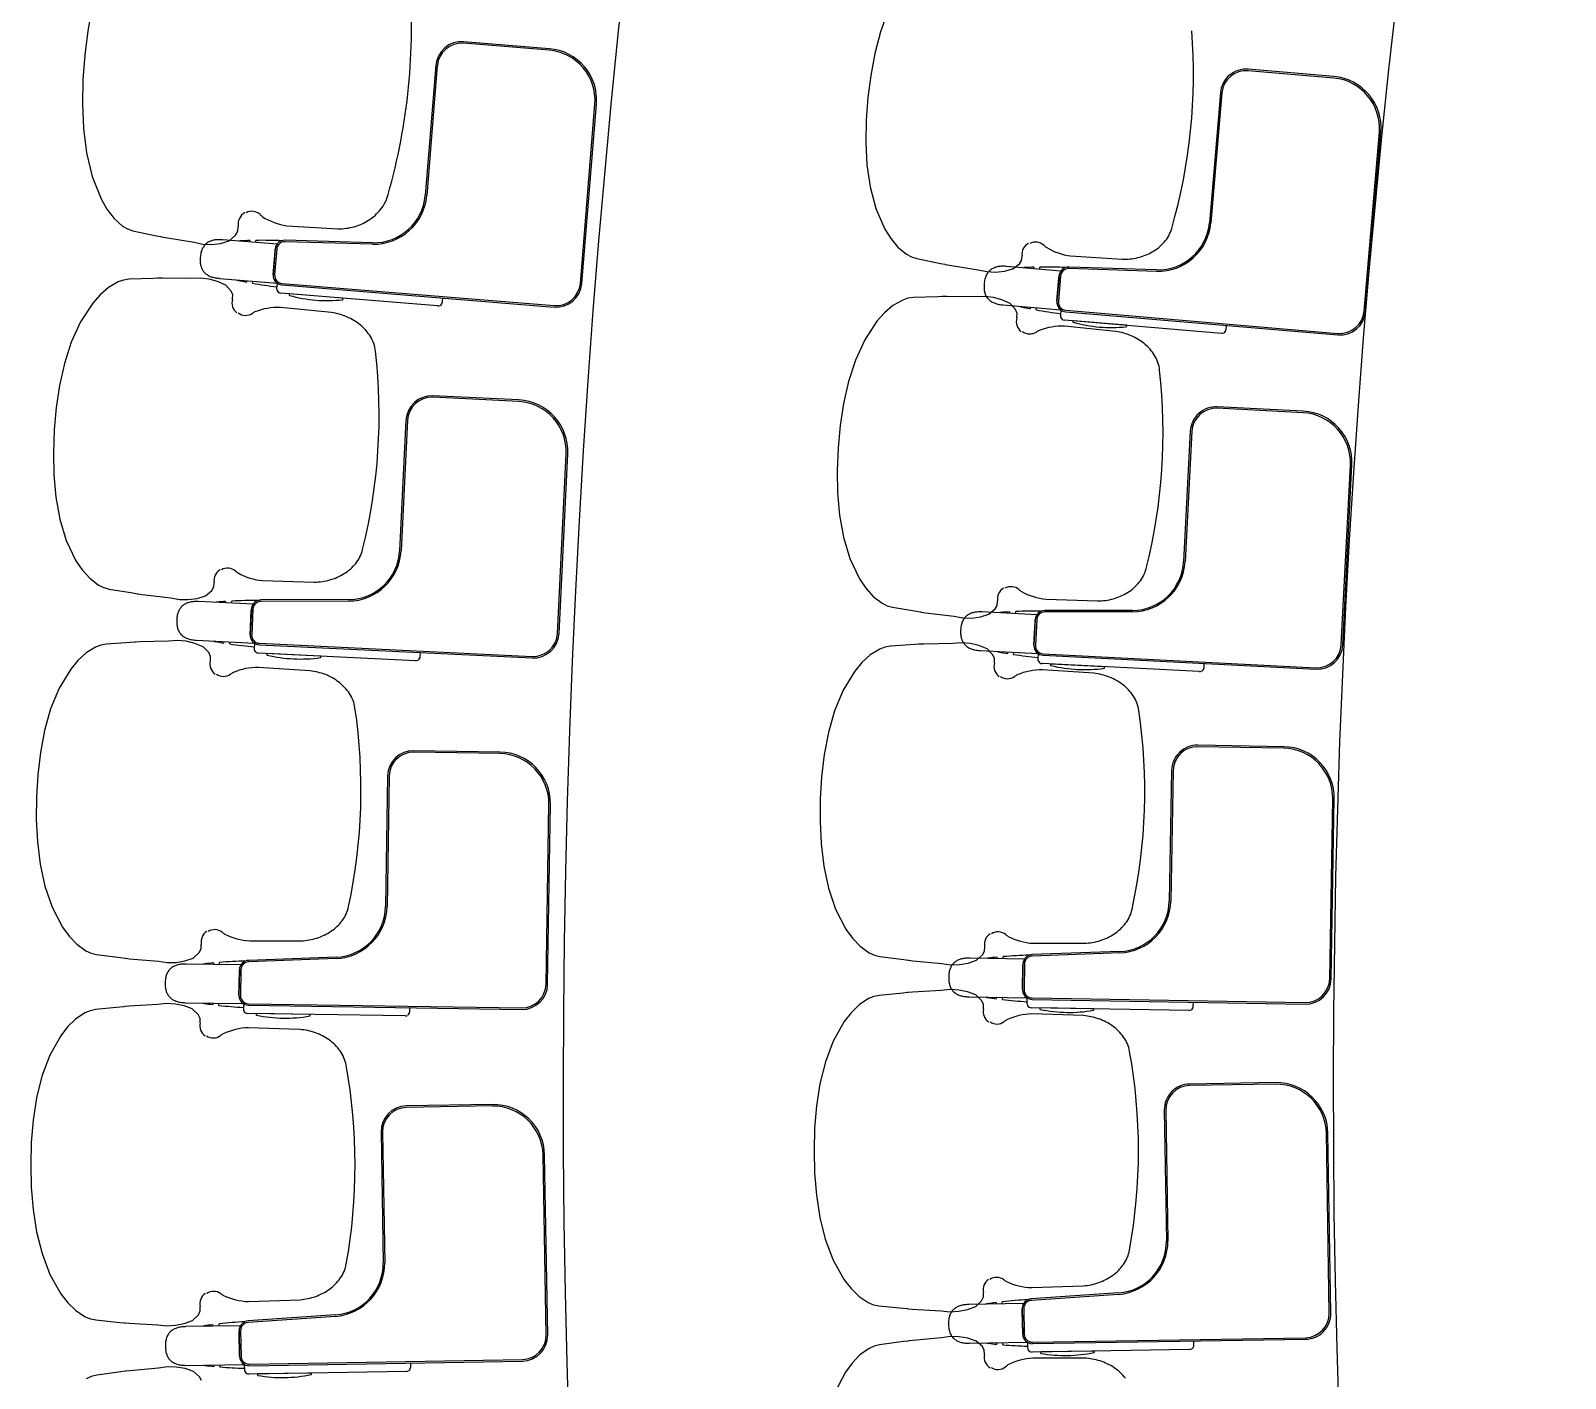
# Model space of a CAD drawing. Extents: x 324 to 2190, y 315 to 1855.
# Drawn here: x 508.6 to 604.3, y 1322.1 to 1406.1 of the extents above; entities that cross this region are included whole.
import ezdxf

# ---------------------------------------------------------------- set-up
doc = ezdxf.new("R2010")
doc.units = 0
doc.header["$LTSCALE"] = 48
doc.header["$MEASUREMENT"] = 0
doc.layers.add('first flr', color=8, linetype='CONTINUOUS')

msp = doc.modelspace()

# ---------------------------------------------------------------- linework, layer by layer
at = {"layer": 'first flr'}
for p, q in [((540.94, 1404.845), (535.591, 1405.28)), ((540.948, 1404.938), (535.599, 1405.373)), ((533.873, 1403.906), (533.214, 1395.793)), ((533.965, 1403.898), (533.306, 1395.786)), ((589.844, 1403.114), (584.497, 1403.568)), ((589.853, 1403.206), (584.505, 1403.66)), ((542.881, 1390.316), (543.789, 1401.493)), ((542.974, 1390.308), (543.882, 1401.485)), ((582.774, 1402.2), (582.085, 1394.089)), ((582.866, 1402.192), (582.177, 1394.082)), ((591.732, 1388.578), (592.681, 1399.751)), ((591.826, 1388.57), (592.774, 1399.743)), ((524.584, 1393.91), (527.791, 1393.717)), ((523.972, 1392.757), (520.575, 1393.033)), ((522.273, 1392.987), (522.266, 1392.895)), ((522.651, 1392.864), (522.662, 1392.996)), ((529.925, 1392.757), (524.474, 1392.914)), ((529.928, 1392.85), (524.478, 1393.007)), ((523.862, 1392.455), (523.733, 1390.868)), ((523.954, 1392.448), (523.825, 1390.86)), ((573.438, 1392.031), (576.642, 1391.817)), ((572.833, 1391.086), (569.437, 1391.374)), ((571.135, 1391.322), (571.127, 1391.231)), ((571.512, 1391.198), (571.523, 1391.33)), ((572.721, 1390.785), (572.587, 1389.198)), ((578.786, 1391.065), (573.336, 1391.242)), ((578.789, 1391.158), (573.339, 1391.334)), ((520.38, 1390.63), (523.972, 1390.338)), ((522.07, 1390.492), (522.063, 1390.401)), ((522.445, 1390.329), (522.456, 1390.461)), ((523.975, 1390.335), (523.949, 1390.007)), ((524.283, 1390.22), (541.247, 1388.842)), ((524.29, 1390.313), (541.254, 1388.934)), ((572.813, 1390.777), (572.679, 1389.19)), ((533.985, 1388.91), (524.205, 1389.705)), ((524.73, 1389.633), (524.728, 1389.595)), ((528.06, 1389.391), (524.76, 1389.66)), ((528.082, 1389.322), (528.086, 1389.361)), ((534.287, 1389.167), (534.306, 1389.406)), ((569.233, 1388.972), (572.824, 1388.667)), ((527.378, 1388.497), (524.182, 1388.816)), ((570.923, 1388.828), (570.915, 1388.737)), ((571.297, 1388.664), (571.308, 1388.796)), ((572.827, 1388.665), (572.8, 1388.336)), ((582.832, 1387.203), (573.055, 1388.033)), ((573.134, 1388.549), (590.094, 1387.109)), ((573.142, 1388.641), (590.101, 1387.202)), ((573.58, 1387.96), (573.577, 1387.921)), ((576.909, 1387.706), (573.61, 1387.986)), ((576.261, 1387.321), (573.066, 1387.65)), ((576.931, 1387.637), (576.935, 1387.675)), ((583.135, 1387.459), (583.155, 1387.698)), ((539.042, 1382.957), (533.681, 1383.216)), ((539.047, 1383.049), (533.686, 1383.309)), ((587.934, 1382.258), (582.574, 1382.532)), ((587.939, 1382.351), (582.579, 1382.625)), ((532.009, 1381.786), (531.615, 1373.656)), ((532.101, 1381.782), (531.708, 1373.652)), ((580.898, 1381.107), (580.482, 1372.978)), ((580.99, 1381.102), (580.575, 1372.973)), ((541.456, 1368.498), (541.999, 1379.699)), ((541.55, 1368.494), (542.092, 1379.694)), ((590.309, 1367.794), (590.882, 1378.993)), ((590.403, 1367.789), (590.975, 1378.988)), ((523.078, 1371.792), (526.289, 1371.696)), ((522.478, 1370.319), (519.074, 1370.484)), ((520.772, 1370.494), (520.768, 1370.402)), ((521.154, 1370.383), (521.16, 1370.515)), ((522.377, 1370.014), (522.3, 1368.424)), ((522.47, 1370.01), (522.393, 1368.419)), ((528.428, 1370.608), (522.975, 1370.586)), ((528.428, 1370.515), (522.975, 1370.493)), ((571.336, 1369.665), (567.933, 1369.839)), ((569.631, 1369.845), (569.626, 1369.753)), ((570.012, 1369.733), (570.019, 1369.865)), ((577.287, 1369.938), (571.834, 1369.931)), ((577.286, 1369.845), (571.834, 1369.838)), ((571.909, 1370.63), (575.119, 1370.524)), ((571.235, 1369.361), (571.153, 1367.77)), ((571.327, 1369.356), (571.246, 1367.765)), ((518.958, 1368.076), (522.557, 1367.902)), ((520.651, 1367.994), (520.647, 1367.902)), ((521.031, 1367.843), (521.037, 1367.975)), ((522.56, 1367.899), (522.544, 1367.57)), ((522.875, 1367.887), (539.876, 1367.064)), ((532.611, 1366.802), (522.811, 1367.277)), ((522.871, 1367.794), (539.872, 1366.971)), ((523.338, 1367.223), (523.336, 1367.184)), ((526.674, 1367.09), (523.367, 1367.25)), ((526.698, 1367.021), (526.701, 1367.06)), ((532.905, 1367.069), (532.916, 1367.308)), ((567.81, 1367.431), (571.409, 1367.248)), ((569.503, 1367.345), (569.499, 1367.253)), ((569.882, 1367.193), (569.889, 1367.325)), ((571.412, 1367.245), (571.395, 1366.916)), ((571.723, 1367.14), (588.721, 1366.271)), ((571.727, 1367.232), (588.725, 1366.364)), ((526.021, 1366.173), (522.817, 1366.387)), ((581.46, 1366.121), (571.661, 1366.622)), ((574.889, 1366.018), (571.685, 1366.24)), ((572.187, 1366.566), (572.186, 1366.527)), ((575.524, 1366.424), (572.217, 1366.593)), ((575.548, 1366.356), (575.55, 1366.395)), ((581.754, 1366.387), (581.767, 1366.626)), ((537.862, 1361.11), (532.496, 1361.194)), ((586.725, 1361.35), (581.359, 1361.444)), ((586.727, 1361.443), (581.362, 1361.537)), ((537.86, 1361.017), (532.494, 1361.101)), ((530.869, 1359.618), (530.742, 1351.479)), ((530.962, 1359.616), (530.834, 1351.478)), ((579.732, 1359.963), (579.59, 1351.825)), ((579.824, 1359.961), (579.682, 1351.823)), ((540.746, 1346.646), (540.922, 1357.858)), ((540.84, 1346.644), (541.015, 1357.857)), ((589.586, 1346.974), (589.781, 1358.186)), ((589.679, 1346.972), (589.875, 1358.184)), ((522.27, 1349.336), (525.482, 1349.345)), ((571.1, 1349.19), (574.312, 1349.192)), ((521.719, 1347.845), (518.311, 1347.898)), ((520.008, 1347.964), (520.007, 1347.872)), ((520.393, 1347.866), (520.395, 1347.998)), ((527.656, 1348.328), (522.207, 1348.128)), ((527.659, 1348.235), (522.209, 1348.035)), ((570.56, 1348.207), (567.153, 1348.266)), ((568.85, 1348.328), (568.849, 1348.236)), ((569.235, 1348.23), (569.237, 1348.362)), ((570.469, 1347.899), (570.441, 1346.306)), ((570.562, 1347.897), (570.534, 1346.305)), ((576.499, 1348.679), (571.049, 1348.488)), ((576.501, 1348.586), (571.052, 1348.396)), ((521.628, 1347.537), (521.603, 1345.945)), ((521.72, 1347.535), (521.695, 1345.943)), ((567.111, 1345.855), (570.714, 1345.793)), ((568.806, 1345.826), (568.805, 1345.734)), ((518.273, 1345.488), (521.876, 1345.431)), ((519.969, 1345.461), (519.967, 1345.369)), ((520.353, 1345.323), (520.355, 1345.455)), ((521.88, 1345.429), (521.875, 1345.1)), ((522.194, 1345.334), (539.213, 1345.068)), ((522.195, 1345.427), (539.214, 1345.161)), ((532.246, 1344.937), (532.25, 1345.177)), ((569.191, 1345.687), (569.193, 1345.819)), ((570.718, 1345.79), (570.712, 1345.461)), ((580.798, 1345.005), (570.987, 1345.176)), ((571.032, 1345.695), (588.05, 1345.398)), ((571.033, 1345.788), (588.051, 1345.491)), ((571.515, 1345.138), (571.515, 1345.099)), ((574.854, 1345.108), (571.544, 1345.166)), ((574.881, 1345.04), (574.882, 1345.079)), ((581.083, 1345.28), (581.087, 1345.52)), ((531.961, 1344.661), (522.151, 1344.815)), ((525.395, 1343.817), (522.185, 1343.926)), ((522.679, 1344.778), (522.679, 1344.739)), ((526.018, 1344.754), (522.707, 1344.806)), ((526.044, 1344.686), (526.046, 1344.725)), ((574.234, 1344.681), (571.024, 1344.794)), ((586.219, 1340.507), (580.853, 1340.42)), ((586.22, 1340.414), (580.854, 1340.327)), ((537.395, 1339.144), (532.03, 1339.053)), ((537.397, 1339.051), (532.031, 1338.96)), ((579.278, 1338.792), (579.409, 1330.654)), ((579.37, 1338.793), (579.502, 1330.655)), ((530.455, 1337.424), (530.594, 1329.285)), ((530.548, 1337.425), (530.686, 1329.287)), ((589.563, 1326.141), (589.381, 1337.353)), ((589.656, 1326.143), (589.474, 1337.355)), ((540.751, 1324.782), (540.56, 1335.994)), ((540.844, 1324.783), (540.653, 1335.995)), ((571.013, 1327.735), (574.223, 1327.844)), ((522.197, 1326.867), (525.407, 1326.981)), ((570.507, 1326.734), (567.099, 1326.679)), ((568.793, 1326.798), (568.795, 1326.706)), ((569.181, 1326.712), (569.179, 1326.845)), ((576.425, 1327.405), (570.985, 1327.032)), ((576.431, 1327.313), (570.991, 1326.939)), ((527.613, 1326.035), (522.173, 1325.657)), ((527.619, 1325.942), (522.179, 1325.564)), ((570.426, 1326.423), (570.451, 1324.831)), ((570.518, 1326.424), (570.544, 1324.832)), ((521.695, 1325.358), (518.287, 1325.3)), ((519.981, 1325.421), (519.983, 1325.329)), ((520.369, 1325.335), (520.367, 1325.468)), ((521.614, 1325.047), (521.641, 1323.455)), ((521.706, 1325.049), (521.734, 1323.456)), ((567.138, 1324.268), (570.741, 1324.326)), ((568.834, 1324.295), (568.835, 1324.204)), ((569.222, 1324.17), (569.22, 1324.302)), ((570.745, 1324.324), (570.75, 1323.995)), ((580.846, 1323.878), (571.035, 1323.719)), ((571.06, 1324.333), (588.078, 1324.608)), ((571.062, 1324.24), (588.08, 1324.515)), ((581.121, 1324.163), (581.117, 1324.402)), ((518.328, 1322.889), (521.931, 1322.951)), ((520.024, 1322.918), (520.025, 1322.826)), ((520.412, 1322.793), (520.41, 1322.925)), ((521.935, 1322.949), (521.94, 1322.619)), ((522.25, 1322.957), (539.268, 1323.247)), ((522.252, 1322.864), (539.27, 1323.154)), ((532.311, 1322.796), (532.307, 1323.036)), ((574.296, 1323.333), (571.084, 1323.339)), ((571.564, 1323.699), (571.565, 1323.66)), ((574.902, 1323.782), (571.592, 1323.728)), ((574.931, 1323.715), (574.931, 1323.754)), ((532.036, 1322.511), (522.225, 1322.344)), ((522.755, 1322.324), (522.756, 1322.285)), ((526.093, 1322.41), (522.782, 1322.353)), ((526.121, 1322.342), (526.121, 1322.381))]:
    msp.add_line(p, q, dxfattribs=at)
at = {"layer": 'first flr', "linetype": 'Continuous'}
for points in [[(512.445, 1407.561), (512.18, 1406.055), (511.994, 1404.537), (511.88, 1403.012), (511.846, 1401.483), (511.91, 1399.958), (512.1, 1398.448), (512.45, 1396.977), (513.002, 1395.585), (513.37, 1394.943), (513.814, 1394.362), (514.349, 1393.883), (514.657, 1393.707), (514.989, 1393.597), (516.468, 1393.287), (516.729, 1393.232), (516.757, 1393.227), (516.782, 1393.222), (517.028, 1393.17), (518.808, 1392.884), (519.348, 1392.767), (519.899, 1392.743), (520.449, 1392.811), (520.984, 1392.972), (521.39, 1393.323), (521.527, 1393.564), (521.557, 1393.841), (521.554, 1393.868)], [(562.059, 1407.315), (561.586, 1406.001), (561.235, 1404.65), (560.978, 1403.277), (560.8, 1401.892), (560.695, 1400.499), (560.67, 1399.103), (560.742, 1397.708), (560.94, 1396.326), (561.298, 1394.977), (561.856, 1393.699), (562.228, 1393.107), (562.674, 1392.571), (563.212, 1392.127), (563.52, 1391.963), (563.852, 1391.858), (565.332, 1391.558), (565.593, 1391.504), (565.621, 1391.499), (565.646, 1391.494), (565.893, 1391.444), (567.672, 1391.161), (568.212, 1391.048), (568.763, 1391.02), (569.312, 1391.076), (569.846, 1391.216), (570.25, 1391.532), (570.385, 1391.751), (570.413, 1392.004), (570.41, 1392.029)], [(523.733, 1390.868), (523.851, 1392.326), (523.862, 1392.455)], [(572.587, 1389.198), (572.71, 1390.656), (572.721, 1390.785)], [(521.196, 1389.319), (521.204, 1389.343), (521.218, 1389.597), (521.12, 1389.835), (520.775, 1390.214), (520.271, 1390.44), (519.739, 1390.587), (519.191, 1390.649), (518.64, 1390.627), (516.838, 1390.643), (516.586, 1390.634), (516.533, 1390.633), (516.266, 1390.624), (514.757, 1390.572), (514.412, 1390.524), (514.081, 1390.413), (513.477, 1390.064), (512.948, 1389.609), (512.484, 1389.087), (511.722, 1387.919), (511.146, 1386.648), (510.721, 1385.317), (510.42, 1383.954), (510.214, 1382.573), (510.087, 1381.182), (510.033, 1379.786), (510.059, 1378.39), (510.182, 1376.999), (510.431, 1375.625), (510.838, 1374.29), (511.443, 1373.033), (511.836, 1372.456), (512.302, 1371.936), (512.856, 1371.513), (513.17, 1371.36), (513.506, 1371.267), (514.996, 1371.021), (515.259, 1370.978), (515.287, 1370.973), (515.311, 1370.969), (515.56, 1370.928), (517.349, 1370.711), (517.892, 1370.618), (518.444, 1370.609), (518.991, 1370.686), (519.519, 1370.846), (519.911, 1371.176), (520.038, 1371.4), (520.057, 1371.654), (520.053, 1371.679)], [(570.082, 1388.163), (570.089, 1388.186), (570.104, 1388.441), (570.008, 1388.679), (569.663, 1389.059), (569.16, 1389.287), (568.629, 1389.435), (568.081, 1389.5), (567.529, 1389.479), (565.728, 1389.5), (565.476, 1389.492), (565.423, 1389.491), (565.156, 1389.483), (563.647, 1389.436), (563.301, 1389.389), (562.97, 1389.279), (562.365, 1388.932), (561.835, 1388.479), (561.369, 1387.959), (560.603, 1386.793), (560.023, 1385.523), (559.594, 1384.194), (559.288, 1382.832), (559.078, 1381.451), (558.947, 1380.061), (558.889, 1378.665), (558.91, 1377.269), (559.029, 1375.877), (559.274, 1374.503), (559.676, 1373.166), (560.278, 1371.908), (560.669, 1371.329), (561.133, 1370.808), (561.686, 1370.383), (561.999, 1370.229), (562.335, 1370.135), (563.824, 1369.885), (564.087, 1369.84), (564.115, 1369.836), (564.139, 1369.832), (564.388, 1369.79), (566.176, 1369.567), (566.719, 1369.472), (567.271, 1369.462), (567.818, 1369.537), (568.347, 1369.695), (568.74, 1370.025), (568.867, 1370.248), (568.887, 1370.502), (568.883, 1370.526)], [(522.3, 1368.424), (522.371, 1369.885), (522.377, 1370.014)], [(571.153, 1367.77), (571.228, 1369.231), (571.235, 1369.361)], [(519.816, 1366.792), (519.823, 1366.816), (519.828, 1367.071), (519.723, 1367.306), (519.365, 1367.673), (518.855, 1367.883), (518.318, 1368.012), (517.768, 1368.057), (517.218, 1368.017), (515.417, 1367.973), (515.165, 1367.956), (515.112, 1367.953), (514.846, 1367.935), (513.34, 1367.835), (512.996, 1367.775), (512.669, 1367.653), (512.077, 1367.285), (511.563, 1366.813), (511.116, 1366.276), (510.392, 1365.084), (509.858, 1363.794), (509.478, 1362.451), (509.221, 1361.078), (509.06, 1359.691), (508.979, 1358.297), (508.971, 1356.9), (509.042, 1355.505), (509.211, 1354.119), (509.504, 1352.754), (509.955, 1351.433), (510.601, 1350.196), (511.013, 1349.632), (511.495, 1349.128), (512.062, 1348.723), (512.381, 1348.581), (512.72, 1348.499), (514.217, 1348.302), (514.481, 1348.267), (514.51, 1348.264), (514.534, 1348.261), (514.784, 1348.227), (516.579, 1348.069), (517.126, 1347.994), (517.677, 1348.003), (518.221, 1348.098), (518.744, 1348.274), (519.125, 1348.618), (519.244, 1348.846), (519.255, 1349.1), (519.25, 1349.124)], [(568.685, 1366.651), (568.692, 1366.675), (568.698, 1366.93), (568.593, 1367.165), (568.236, 1367.533), (567.726, 1367.744), (567.19, 1367.874), (566.64, 1367.92), (566.09, 1367.881), (564.288, 1367.842), (564.037, 1367.825), (563.984, 1367.823), (563.718, 1367.805), (562.211, 1367.708), (561.867, 1367.649), (561.54, 1367.528), (560.947, 1367.161), (560.432, 1366.69), (559.984, 1366.154), (559.257, 1364.963), (558.72, 1363.675), (558.337, 1362.333), (558.077, 1360.961), (557.913, 1359.574), (557.829, 1358.179), (557.818, 1356.783), (557.886, 1355.388), (558.051, 1354.001), (558.342, 1352.636), (558.79, 1351.314), (559.433, 1350.076), (559.843, 1349.511), (560.325, 1349.006), (560.891, 1348.599), (561.209, 1348.456), (561.548, 1348.374), (563.045, 1348.173), (563.309, 1348.138), (563.337, 1348.134), (563.362, 1348.131), (563.612, 1348.097), (565.406, 1347.935), (565.953, 1347.858), (566.505, 1347.867), (567.048, 1347.96), (567.572, 1348.136), (567.953, 1348.478), (568.073, 1348.706), (568.085, 1348.96), (568.08, 1348.984)], [(570.441, 1346.306), (570.467, 1347.769), (570.469, 1347.899)], [(521.603, 1345.945), (521.626, 1347.407), (521.628, 1347.537)], [(568.012, 1345.105), (568.018, 1345.129), (568.015, 1345.384), (567.903, 1345.615), (567.534, 1345.971), (567.017, 1346.165), (566.477, 1346.277), (565.926, 1346.305), (565.377, 1346.247), (563.578, 1346.147), (563.327, 1346.122), (563.274, 1346.118), (563.009, 1346.091), (561.506, 1345.943), (561.164, 1345.873), (560.841, 1345.741), (560.261, 1345.354), (559.762, 1344.866), (559.333, 1344.316), (558.646, 1343.101), (558.153, 1341.796), (557.815, 1340.441), (557.601, 1339.061), (557.484, 1337.669), (557.447, 1336.273), (557.483, 1334.877), (557.598, 1333.485), (557.81, 1332.105), (558.146, 1330.75), (558.638, 1329.443), (559.323, 1328.228), (559.752, 1327.677), (560.25, 1327.189), (560.829, 1326.801), (561.152, 1326.669), (561.494, 1326.598), (562.996, 1326.448), (563.262, 1326.421), (563.29, 1326.419), (563.315, 1326.416), (563.565, 1326.391), (565.364, 1326.289), (565.913, 1326.231), (566.464, 1326.258), (567.005, 1326.369), (567.522, 1326.562), (567.892, 1326.918), (568.004, 1327.149), (568.007, 1327.404), (568.001, 1327.428)], [(519.173, 1344.233), (519.179, 1344.257), (519.176, 1344.512), (519.064, 1344.743), (518.694, 1345.098), (518.177, 1345.292), (517.637, 1345.403), (517.085, 1345.43), (516.537, 1345.372), (514.738, 1345.269), (514.487, 1345.244), (514.434, 1345.239), (514.169, 1345.213), (512.666, 1345.063), (512.325, 1344.992), (512.002, 1344.859), (511.422, 1344.472), (510.924, 1343.983), (510.495, 1343.433), (509.81, 1342.217), (509.319, 1340.911), (508.982, 1339.556), (508.77, 1338.175), (508.656, 1336.783), (508.62, 1335.387), (508.657, 1333.991), (508.774, 1332.599), (508.988, 1331.219), (509.326, 1329.865), (509.82, 1328.559), (510.506, 1327.344), (510.936, 1326.794), (511.435, 1326.306), (512.015, 1325.92), (512.338, 1325.788), (512.679, 1325.717), (514.182, 1325.569), (514.447, 1325.543), (514.476, 1325.541), (514.501, 1325.538), (514.751, 1325.513), (516.55, 1325.414), (517.099, 1325.356), (517.65, 1325.384), (518.191, 1325.496), (518.707, 1325.69), (519.077, 1326.046), (519.189, 1326.277), (519.191, 1326.532), (519.185, 1326.556)], [(570.451, 1324.831), (570.428, 1326.293), (570.426, 1326.423)], [(521.641, 1323.455), (521.616, 1324.918), (521.614, 1325.047)], [(568.064, 1323.548), (568.069, 1323.573), (568.058, 1323.827), (567.938, 1324.055), (567.557, 1324.398), (567.034, 1324.574), (566.49, 1324.668), (565.938, 1324.677), (565.392, 1324.601), (563.597, 1324.441), (563.347, 1324.408), (563.294, 1324.401), (563.03, 1324.366), (561.533, 1324.167), (561.194, 1324.085), (560.876, 1323.943), (560.309, 1323.537), (559.827, 1323.032), (559.416, 1322.468), (558.771, 1321.231)], [(519.263, 1321.943), (519.143, 1322.171), (518.761, 1322.514), (518.238, 1322.69), (517.695, 1322.784), (517.143, 1322.793), (516.596, 1322.717), (514.802, 1322.555), (514.552, 1322.522), (514.499, 1322.516), (514.235, 1322.48), (512.738, 1322.281), (512.399, 1322.199), (512.081, 1322.056)]]:
    msp.add_lwpolyline(points, dxfattribs=at)
at = {"layer": 'first flr'}
for centre, radius, start, end in [((1177.146, 1339.987), 635.342, 154.514929, 205.382296), ((1177.146, 1339.987), 587.342, 153.48573, 206.365491), ((494.216, 1406.288), 38.137, 344.1248, 4.6231), ((535.47, 1403.776), 1.602, 85.35366, 175.35366), ((535.486, 1403.757), 1.527, 86.03251, 174.67484), ((546.274, 1403.371), 34.822, 343.93555, 4.43385), ((540.657, 1401.718), 3.14, 355.88098, 84.82625), ((540.689, 1401.745), 3.204, 355.35536, 85.35187), ((584.37, 1402.064), 1.602, 85.14796, 175.14796), ((584.386, 1402.045), 1.527, 85.82681, 174.46914), ((589.55, 1399.988), 3.14, 355.67527, 84.62054), ((589.582, 1400.014), 3.204, 355.14966, 85.14617), ((529.989, 1396.087), 3.33, 268.89317, 354.81418), ((530.02, 1396.053), 3.204, 268.35539, 355.35197), ((528.62, 1396.419), 2.347, 320.50048, 346.11328), ((522.375, 1394.002), 0.832, 119.56631, 189.27705), ((522.402, 1394.038), 0.769, 47.99315, 117.7039), ((524.085, 1395.765), 1.644, 224.69349, 231.85267), ((528.051, 1396.803), 3.031, 302.51766, 321.75412), ((525.192, 1397.867), 4.004, 237.97993, 261.26536), ((527.798, 1397.518), 3.801, 269.89325, 284.9502), ((527.805, 1397.247), 3.538, 285.97412, 302.01349), ((578.862, 1394.394), 3.33, 268.68747, 354.60848), ((578.893, 1394.36), 3.204, 268.14969, 355.14627), ((577.649, 1394.329), 2.171, 318.50442, 344.11722), ((520.172, 1392.085), 0.935, 135.97833, 143.00222), ((520.122, 1392.132), 0.867, 128.41789, 135.93362), ((520.133, 1392.116), 0.886, 120.96651, 128.33522), ((520.192, 1392.018), 1, 114.30051, 120.9289), ((520.228, 1391.942), 1.084, 108.31075, 114.39222), ((520.27, 1391.807), 1.225, 102.84604, 108.18518), ((520.329, 1391.554), 1.485, 93.44031, 102.89431), ((520.378, 1389.949), 3.09, 87.06947, 92.56993), ((520.508, 1392.394), 0.642, 83.99823, 87.53573), ((521.742, 1392.646), 0.32, 92.72134, 110.1375), ((523.153, 1362.966), 30.033, 91.67864, 92.72134), ((523.153, 1362.966), 30.033, 87.85286, 90.93728), ((524.46, 1392.406), 0.601, 88.35364, 175.35364), ((524.46, 1392.406), 0.601, 144.34126, 175.35364), ((524.46, 1392.406), 0.508, 88.35368, 175.35367), ((571.172, 1392.127), 0.769, 117.64719, 187.35793), ((571.252, 1392.119), 0.769, 47.93644, 117.64719), ((577.094, 1394.789), 2.89, 299.72755, 318.964), ((521.672, 1391.772), 2.488, 176.21998, 182.95494), ((521.665, 1391.697), 2.488, 167.75234, 174.48731), ((520.537, 1391.913), 1.34, 161.12207, 166.52706), ((520.464, 1391.942), 1.261, 156.00972, 161.31239), ((520.244, 1392.039), 1.021, 149.71683, 155.97736), ((520.196, 1392.065), 0.966, 142.90672, 149.59665), ((572.857, 1393.856), 1.596, 226.94756, 234.10675), ((573.971, 1395.978), 3.983, 239.02378, 262.30921), ((576.735, 1395.601), 3.785, 268.60389, 283.66084), ((576.814, 1395.291), 3.465, 283.59963, 299.639), ((520.523, 1391.741), 1.34, 184.18023, 189.58522), ((520.446, 1391.724), 1.261, 189.3949, 194.69757), ((520.213, 1391.664), 1.021, 194.72993, 200.99045), ((520.162, 1391.646), 0.966, 201.11064, 207.80057), ((520.135, 1391.63), 0.935, 207.70506, 214.72896), ((520.079, 1391.592), 0.867, 214.77366, 222.2894), ((520.092, 1391.606), 0.886, 222.37207, 229.74078), ((520.165, 1391.693), 1, 229.77838, 236.40677), ((520.213, 1391.762), 1.084, 236.31507, 242.39654), ((520.276, 1391.888), 1.225, 242.52211, 247.86125), ((524.331, 1390.819), 0.601, 175.35365, 265.35364), ((524.331, 1390.819), 0.601, 175.35364, 233.24855), ((524.331, 1390.819), 0.508, 175.35361, 265.35361), ((569.322, 1390.284), 1.261, 155.80402, 161.10669), ((569.102, 1390.382), 1.021, 149.51113, 155.77166), ((569.054, 1390.408), 0.966, 142.70102, 149.39095), ((569.031, 1390.428), 0.935, 135.77263, 142.79652), ((568.981, 1390.475), 0.867, 128.21218, 135.72792), ((568.992, 1390.459), 0.886, 120.7608, 128.12952), ((569.05, 1390.361), 1, 114.09481, 120.7232), ((569.086, 1390.285), 1.084, 108.10505, 114.18651), ((569.127, 1390.15), 1.225, 102.64034, 107.97947), ((569.185, 1389.897), 1.485, 93.23461, 102.6886), ((569.229, 1388.292), 3.09, 86.86377, 92.36423), ((569.368, 1390.736), 0.642, 83.79253, 87.33003), ((570.603, 1390.983), 0.32, 92.51564, 109.9318), ((571.907, 1361.299), 30.033, 91.47294, 92.51564), ((571.907, 1361.299), 30.033, 87.64716, 90.73158), ((573.32, 1390.734), 0.601, 88.14794, 175.14794), ((573.32, 1390.734), 0.601, 144.13556, 175.14794), ((573.319, 1390.734), 0.508, 88.14798, 175.14797), ((520.375, 1392.128), 1.485, 247.81298, 257.26697), ((520.683, 1393.704), 3.09, 258.13736, 263.63782), ((520.417, 1391.271), 0.642, 263.17204, 266.70955), ((521.594, 1390.823), 0.32, 240.63507, 257.98595), ((527.779, 1419.885), 30.033, 257.98595, 259.02864), ((527.779, 1419.885), 30.033, 259.77001, 262.68708), ((524.223, 1389.983), 0.275, 175.12277, 236.61409), ((541.377, 1390.438), 1.602, 265.35366, 355.35366), ((541.36, 1390.458), 1.527, 266.03251, 354.67484), ((570.529, 1390.109), 2.488, 176.01428, 182.74924), ((569.38, 1390.083), 1.34, 183.97453, 189.37952), ((570.522, 1390.035), 2.488, 167.54664, 174.28161), ((569.303, 1390.066), 1.261, 189.1892, 194.49187), ((569.395, 1390.254), 1.34, 160.91637, 166.32136), ((521.932, 1389.095), 0.769, 163.1175, 232.82825), ((524.224, 1389.965), 0.261, 233.32355, 265.81734), ((524.755, 1389.593), 0.028, 176.35364, 254.49712), ((524.758, 1389.632), 0.028, 85.35364, 176.35364), ((527.104, 1398.059), 8.814, 254.49711, 276.21017), ((528.054, 1389.325), 0.028, 276.21017, 354.35364), ((528.058, 1389.363), 0.028, 354.35364, 85.35364), ((534, 1389.214), 0.304, 267.24216, 295.03152), ((534.002, 1389.195), 0.286, 299.746, 354.33029), ((569.07, 1390.006), 1.021, 194.52422, 200.78475), ((569.019, 1389.989), 0.966, 200.90494, 207.59487), ((568.992, 1389.973), 0.935, 207.49936, 214.52326), ((568.935, 1389.935), 0.867, 214.56796, 222.0837), ((568.949, 1389.949), 0.886, 222.16637, 229.53508), ((569.022, 1390.036), 1, 229.57268, 236.20107), ((569.071, 1390.105), 1.084, 236.10937, 242.19084), ((569.134, 1390.231), 1.225, 242.31641, 247.65555), ((569.234, 1390.471), 1.485, 247.60728, 257.06127), ((569.547, 1392.045), 3.09, 257.93166, 263.43212), ((569.273, 1389.613), 0.642, 262.96634, 266.50385), ((570.448, 1389.161), 0.32, 240.42937, 257.78025), ((573.185, 1389.147), 0.601, 175.14794, 265.14794), ((573.185, 1389.147), 0.601, 175.14794, 233.04285), ((573.185, 1389.147), 0.508, 175.14791, 265.14791), ((522.012, 1389.09), 0.769, 232.82825, 302.53899), ((523.307, 1387.112), 1.596, 116.36869, 123.52787), ((524.054, 1384.835), 3.983, 88.16623, 111.45166), ((526.843, 1384.749), 3.785, 66.81459, 81.87155), ((526.972, 1385.042), 3.465, 50.83643, 66.8758), ((570.817, 1387.937), 0.769, 162.93795, 232.6487), ((576.737, 1418.201), 30.033, 257.78025, 258.82294), ((576.737, 1418.201), 30.033, 259.56431, 262.48138), ((573.074, 1388.312), 0.275, 174.91707, 236.40839), ((573.075, 1388.294), 0.261, 233.11785, 265.61164), ((573.605, 1387.919), 0.028, 176.14794, 254.29142), ((573.608, 1387.958), 0.028, 85.14794, 176.14794), ((590.229, 1388.705), 1.602, 265.14796, 355.14796), ((590.212, 1388.725), 1.527, 265.82681, 354.46914), ((527.332, 1385.491), 2.89, 31.51143, 50.74789), ((527.954, 1385.852), 2.171, 6.35822, 31.97102), ((570.897, 1387.932), 0.769, 232.6487, 302.35944), ((572.185, 1385.949), 1.596, 116.18914, 123.34832), ((572.926, 1383.67), 3.983, 87.98668, 111.2721), ((575.984, 1396.377), 8.814, 254.29141, 276.00447), ((575.714, 1383.576), 3.785, 66.63504, 81.692), ((576.903, 1387.639), 0.028, 276.00447, 354.14794), ((576.907, 1387.678), 0.028, 354.14794, 85.14794), ((575.844, 1383.868), 3.465, 50.65688, 66.69625), ((582.848, 1387.507), 0.304, 267.03646, 294.82582), ((582.85, 1387.488), 0.286, 299.5403, 354.12459), ((495.516, 1382.126), 34.822, 346.04159, 6.53988), ((576.205, 1384.316), 2.89, 31.33188, 50.56834), ((576.829, 1384.675), 2.171, 6.17867, 31.79147), ((544.379, 1381.051), 34.822, 345.86204, 6.36033), ((533.609, 1381.709), 1.602, 87.22785, 177.22785), ((533.626, 1381.69), 1.527, 87.9067, 176.54903), ((538.861, 1379.822), 3.14, 357.75516, 86.70043), ((538.892, 1379.849), 3.204, 357.22955, 87.22606), ((582.498, 1381.025), 1.602, 87.07445, 177.07445), ((582.514, 1381.006), 1.527, 87.75329, 176.39563), ((587.745, 1379.124), 3.14, 357.60176, 86.54703), ((587.775, 1379.151), 3.204, 357.07615, 87.07266), ((528.415, 1373.812), 3.204, 270.22958, 357.22616), ((528.383, 1373.844), 3.33, 270.76736, 356.68837), ((527.202, 1374.244), 2.171, 320.61045, 346.22326), ((526.631, 1374.682), 2.89, 301.83358, 321.07004), ((577.251, 1373.175), 3.33, 270.61395, 356.53497), ((577.283, 1373.142), 3.204, 270.07618, 357.07276), ((520.811, 1371.805), 0.769, 119.75323, 189.46397), ((520.891, 1371.8), 0.769, 50.04248, 119.75323), ((522.43, 1373.594), 1.596, 229.0536, 236.21278), ((523.466, 1375.756), 3.983, 241.12982, 264.41525), ((526.242, 1375.481), 3.785, 270.70993, 285.76688), ((526.332, 1375.174), 3.465, 285.70567, 301.74504), ((575.471, 1373.509), 2.89, 301.65403, 320.89049), ((576.04, 1373.069), 2.171, 320.4309, 346.0437), ((569.641, 1370.65), 0.769, 119.57367, 189.28442), ((569.722, 1370.645), 0.769, 49.86293, 119.57367), ((571.267, 1372.434), 1.596, 228.87405, 236.03323), ((572.309, 1374.593), 3.983, 240.95027, 264.23569), ((575.173, 1374.002), 3.465, 285.52612, 301.56549), ((519.072, 1369.363), 1.34, 162.99625, 168.40124), ((518.998, 1369.39), 1.261, 157.8839, 163.18657), ((518.775, 1369.48), 1.021, 151.59102, 157.85155), ((518.726, 1369.504), 0.966, 144.7809, 151.47084), ((518.702, 1369.523), 0.935, 137.85251, 144.87641), ((518.651, 1369.569), 0.867, 130.29207, 137.80781), ((518.662, 1369.553), 0.886, 122.84069, 130.2094), ((518.724, 1369.457), 1, 116.1747, 122.80309), ((518.762, 1369.382), 1.084, 110.18493, 116.2664), ((518.808, 1369.249), 1.225, 104.72023, 110.05936), ((518.876, 1368.998), 1.485, 95.3145, 104.76849), ((518.978, 1367.396), 3.09, 88.94366, 94.44411), ((519.028, 1369.843), 0.642, 85.87241, 89.40992), ((520.253, 1370.136), 0.32, 94.59553, 112.01169), ((522.633, 1340.518), 30.033, 93.55283, 94.59553), ((522.633, 1340.518), 30.033, 89.72705, 92.81147), ((522.977, 1369.985), 0.601, 90.22783, 177.22783), ((522.977, 1369.985), 0.601, 146.21545, 177.22783), ((522.977, 1369.985), 0.508, 90.22786, 177.22786), ((567.618, 1368.738), 1.084, 110.03153, 116.113), ((567.664, 1368.605), 1.225, 104.56682, 109.90596), ((567.73, 1368.354), 1.485, 95.1611, 104.61509), ((567.828, 1366.751), 3.09, 88.79025, 94.29071), ((567.885, 1369.199), 0.642, 85.71901, 89.25652), ((569.11, 1369.488), 0.32, 94.44212, 111.85829), ((571.412, 1339.864), 30.033, 93.39943, 94.44212), ((571.412, 1339.864), 30.033, 89.57365, 92.65807), ((571.835, 1369.33), 0.601, 90.07443, 177.07443), ((571.834, 1369.33), 0.508, 90.07446, 177.07446), ((575.084, 1374.309), 3.785, 270.53037, 285.58733), ((520.211, 1369.26), 2.488, 178.09416, 184.82913), ((520.207, 1369.185), 2.488, 169.62653, 176.3615), ((519.064, 1369.192), 1.34, 186.05442, 191.45941), ((518.988, 1369.172), 1.261, 191.26909, 196.57176), ((518.757, 1369.104), 1.021, 196.60411, 202.86464), ((569.062, 1368.537), 2.488, 169.47313, 176.20809), ((567.928, 1368.719), 1.34, 162.84285, 168.24784), ((567.854, 1368.746), 1.261, 157.7305, 163.03317), ((567.631, 1368.836), 1.021, 151.43762, 157.69815), ((567.582, 1368.861), 0.966, 144.6275, 151.31743), ((567.558, 1368.88), 0.935, 137.69911, 144.72301), ((567.507, 1368.925), 0.867, 130.13867, 137.65441), ((567.518, 1368.91), 0.886, 122.68729, 130.056), ((567.58, 1368.813), 1, 116.0213, 122.64969), ((571.835, 1369.33), 0.601, 146.06205, 177.07443), ((518.706, 1369.085), 0.966, 202.98482, 209.67475), ((518.68, 1369.068), 0.935, 209.57925, 216.60315), ((518.625, 1369.028), 0.867, 216.64785, 224.16359), ((518.638, 1369.042), 0.886, 224.24626, 231.61497), ((518.708, 1369.132), 1, 231.65257, 238.28096), ((518.754, 1369.203), 1.084, 238.18926, 244.27073), ((518.812, 1369.331), 1.225, 244.3963, 249.73543), ((518.904, 1369.574), 1.485, 249.68717, 259.14116), ((519.16, 1371.159), 3.09, 260.01155, 265.512), ((518.973, 1368.718), 0.642, 265.04623, 268.58374), ((520.164, 1368.309), 0.32, 242.50926, 259.86013), ((525.395, 1397.558), 30.033, 259.86013, 260.90283), ((525.395, 1397.558), 30.033, 261.64419, 264.56126), ((522.9, 1368.394), 0.601, 177.22783, 267.22783), ((522.9, 1368.394), 0.601, 177.22783, 235.12274), ((522.9, 1368.394), 0.508, 177.2278, 267.2278), ((539.949, 1368.571), 1.602, 267.22785, 357.22785), ((539.932, 1368.59), 1.527, 267.9067, 356.54903), ((569.066, 1368.612), 2.488, 177.94076, 184.67573), ((567.919, 1368.547), 1.34, 185.90102, 191.306), ((567.843, 1368.527), 1.261, 191.11568, 196.41835), ((567.612, 1368.46), 1.021, 196.45071, 202.71124), ((567.561, 1368.441), 0.966, 202.83142, 209.52135), ((567.535, 1368.424), 0.935, 209.42585, 216.44974), ((567.479, 1368.384), 0.867, 216.49445, 224.01019), ((522.82, 1367.556), 0.275, 176.99696, 238.48828), ((522.821, 1367.538), 0.261, 235.19774, 267.69152), ((523.364, 1367.183), 0.028, 178.22783, 256.3713), ((523.366, 1367.222), 0.028, 87.22783, 178.22783), ((525.435, 1375.721), 8.814, 256.3713, 278.08436), ((526.673, 1367.062), 0.028, 356.22783, 87.22783), ((526.67, 1367.023), 0.028, 278.08436, 356.22783), ((532.619, 1367.087), 0.286, 301.62018, 356.20448), ((567.492, 1368.398), 0.886, 224.09286, 231.46157), ((567.563, 1368.488), 1, 231.49917, 238.12756), ((567.609, 1368.559), 1.084, 238.03586, 244.11733), ((567.668, 1368.687), 1.225, 244.2429, 249.58203), ((567.76, 1368.93), 1.485, 249.53377, 258.98776), ((568.02, 1370.514), 3.09, 259.85814, 265.3586), ((567.827, 1368.074), 0.642, 264.89283, 268.43033), ((569.017, 1367.661), 0.32, 242.35586, 259.70673), ((574.326, 1396.896), 30.033, 259.70673, 260.74943), ((574.326, 1396.896), 30.033, 261.49079, 264.40786), ((571.753, 1367.739), 0.601, 177.07443, 267.07443), ((571.753, 1367.739), 0.601, 177.07443, 234.96933), ((571.753, 1367.739), 0.508, 177.0744, 267.0744), ((571.67, 1366.901), 0.275, 176.84355, 238.33488), ((588.803, 1367.871), 1.602, 267.07445, 357.07445), ((588.785, 1367.89), 1.527, 267.75329, 356.39563), ((520.558, 1366.593), 0.769, 164.99169, 234.70243), ((520.639, 1366.591), 0.769, 234.70243, 304.41318), ((521.998, 1364.656), 1.596, 118.24288, 125.40206), ((522.819, 1362.405), 3.983, 90.04041, 113.32584), ((525.609, 1362.41), 3.785, 68.68878, 83.74573), ((525.729, 1362.707), 3.465, 52.71062, 68.74999), ((532.616, 1367.106), 0.304, 269.11635, 296.90571), ((569.427, 1366.451), 0.769, 164.86444, 234.57518), ((570.862, 1364.51), 1.596, 118.11563, 125.27481), ((571.678, 1362.257), 3.983, 89.91316, 113.19859), ((571.672, 1366.883), 0.261, 235.04434, 267.53812), ((572.214, 1366.526), 0.028, 178.07443, 256.2179), ((572.216, 1366.565), 0.028, 87.07443, 178.07443), ((574.307, 1375.059), 8.814, 256.2179, 277.93096), ((574.468, 1362.256), 3.785, 68.56153, 83.61848), ((575.52, 1366.358), 0.028, 277.93096, 356.07443), ((575.522, 1366.396), 0.028, 356.07443, 87.07443), ((581.466, 1366.425), 0.304, 268.96295, 296.75231), ((581.469, 1366.406), 0.286, 301.46678, 356.05108), ((526.074, 1363.167), 2.89, 33.38562, 52.62207), ((569.507, 1366.448), 0.769, 234.57518, 304.28593), ((574.588, 1362.553), 3.465, 52.58337, 68.62274), ((574.934, 1363.012), 2.89, 33.25837, 52.49482), ((526.684, 1363.549), 2.171, 8.2324, 33.8452), ((575.545, 1363.392), 2.171, 8.10515, 33.71795), ((494.385, 1358.764), 34.822, 347.91578, 8.41407), ((543.236, 1358.679), 34.822, 347.78852, 8.28682), ((532.471, 1359.593), 1.602, 89.10204, 179.10204), ((581.334, 1359.935), 1.602, 89.00093, 179.00093), ((581.351, 1359.917), 1.527, 89.67978, 178.32211), ((586.641, 1358.211), 3.14, 359.52825, 88.47352), ((586.671, 1358.24), 3.204, 359.00263, 88.99914), ((532.488, 1359.574), 1.527, 89.78088, 178.42322), ((537.782, 1357.878), 3.14, 359.62935, 88.57462), ((537.812, 1357.907), 3.204, 359.10374, 89.10024), ((576.387, 1351.881), 3.204, 272.00266, 358.99924), ((576.354, 1351.913), 3.33, 272.54044, 358.46145), ((527.538, 1351.53), 3.204, 272.10376, 359.10035), ((527.505, 1351.561), 3.33, 272.64154, 358.56256), ((526.311, 1351.922), 2.171, 322.48464, 348.09744), ((575.147, 1351.766), 2.171, 322.35739, 347.97019), ((520.004, 1349.275), 0.769, 121.62741, 191.33816), ((520.084, 1349.273), 0.769, 51.91667, 121.62741), ((521.564, 1351.117), 1.596, 230.92779, 238.08697), ((522.528, 1353.311), 3.983, 243.004, 266.28943), ((525.412, 1352.823), 3.465, 287.57986, 303.61923), ((525.727, 1352.341), 2.89, 303.70777, 322.94423), ((568.834, 1349.134), 0.769, 121.50016, 191.21091), ((568.914, 1349.131), 0.769, 51.78942, 121.50016), ((570.398, 1350.972), 1.596, 230.80054, 237.95972), ((574.25, 1352.669), 3.465, 287.4526, 303.49198), ((574.564, 1352.187), 2.89, 303.58052, 322.81697), ((525.311, 1353.127), 3.785, 272.58411, 287.64107), ((571.367, 1353.164), 3.983, 242.87675, 266.16218), ((574.15, 1352.973), 3.785, 272.45686, 287.51382), ((517.994, 1346.861), 1, 118.04889, 124.67728), ((518.036, 1346.787), 1.084, 112.05912, 118.14059), ((518.086, 1346.656), 1.225, 106.59441, 111.93355), ((518.161, 1346.407), 1.485, 97.18869, 106.64268), ((518.316, 1344.809), 3.09, 90.81784, 96.3183), ((518.286, 1347.257), 0.642, 87.7466, 91.28411), ((519.5, 1347.589), 0.32, 96.46971, 113.88588), ((522.848, 1318.065), 30.033, 95.42702, 96.46971), ((522.848, 1318.065), 30.033, 91.60124, 94.68565), ((522.229, 1347.527), 0.601, 92.10202, 179.10201), ((522.229, 1347.527), 0.601, 148.08964, 179.10201), ((522.228, 1347.527), 0.508, 92.10205, 179.10205), ((566.836, 1347.276), 0.966, 146.55399, 153.24392), ((566.811, 1347.294), 0.935, 139.6256, 146.64949), ((566.758, 1347.338), 0.867, 132.06516, 139.58089), ((566.77, 1347.323), 0.886, 124.61378, 131.98249), ((566.835, 1347.229), 1, 117.94778, 124.57618), ((566.876, 1347.155), 1.084, 111.95802, 118.03949), ((566.926, 1347.024), 1.225, 106.49331, 111.83245), ((567.001, 1346.775), 1.485, 97.08759, 106.54158), ((567.152, 1345.176), 3.09, 90.71674, 96.2172), ((567.127, 1347.624), 0.642, 87.6455, 91.183), ((568.342, 1347.954), 0.32, 96.36861, 113.78478), ((571.638, 1318.425), 30.033, 95.32591, 96.36861), ((571.638, 1318.425), 30.033, 91.50013, 94.58455), ((571.07, 1347.888), 0.601, 92.00092, 179.00091), ((571.07, 1347.888), 0.601, 147.98854, 179.00091), ((571.069, 1347.888), 0.508, 92.00095, 179.00094), ((519.486, 1346.637), 2.488, 171.50072, 178.23568), ((518.346, 1346.778), 1.34, 164.87044, 170.27543), ((518.271, 1346.803), 1.261, 159.75809, 165.06076), ((518.045, 1346.885), 1.021, 153.46521, 159.72573), ((517.996, 1346.908), 0.966, 146.65509, 153.34502), ((517.971, 1346.926), 0.935, 139.7267, 146.75059), ((517.918, 1346.97), 0.867, 132.16626, 139.682), ((517.93, 1346.955), 0.886, 124.71488, 132.08359), ((568.326, 1347.002), 2.488, 171.39961, 178.13458), ((568.327, 1347.077), 2.488, 179.86725, 186.60221), ((567.183, 1346.974), 1.34, 187.8275, 193.23249), ((567.186, 1347.146), 1.34, 164.76934, 170.17433), ((567.111, 1347.17), 1.261, 159.65699, 164.95966), ((566.885, 1347.253), 1.021, 153.36411, 159.62463), ((588.078, 1347), 1.602, 269.00093, 359.00093), ((588.059, 1347.018), 1.527, 269.67978, 358.32211), ((519.487, 1346.712), 2.488, 179.96835, 186.70332), ((518.343, 1346.606), 1.34, 187.9286, 193.33359), ((518.268, 1346.584), 1.261, 193.14327, 198.44594), ((518.039, 1346.509), 1.021, 198.4783, 204.73883), ((517.989, 1346.488), 0.966, 204.85901, 211.54894), ((517.964, 1346.47), 0.935, 211.45344, 218.47733), ((517.909, 1346.428), 0.867, 218.52204, 226.03777), ((522.204, 1345.935), 0.601, 179.10202, 269.10202), ((522.204, 1345.935), 0.601, 179.10202, 236.99692), ((522.203, 1345.935), 0.508, 179.10198, 269.10198), ((539.238, 1346.669), 1.602, 269.10204, 359.10204), ((539.219, 1346.688), 1.527, 269.78088, 358.42322), ((567.107, 1346.952), 1.261, 193.04217, 198.34484), ((566.879, 1346.877), 1.021, 198.3772, 204.63772), ((566.828, 1346.856), 0.966, 204.75791, 211.44784), ((566.803, 1346.838), 0.935, 211.35234, 218.37623), ((566.749, 1346.796), 0.867, 218.42094, 225.93667), ((566.761, 1346.811), 0.886, 226.01934, 233.38805), ((566.829, 1346.903), 1, 233.42565, 240.05405), ((566.872, 1346.975), 1.084, 239.96234, 246.04381), ((566.927, 1347.105), 1.225, 246.16938, 251.50852), ((567.011, 1347.351), 1.485, 251.46025, 260.91424), ((567.218, 1348.943), 3.09, 261.78463, 267.28509), ((567.107, 1346.498), 0.642, 266.81932, 270.35682), ((568.31, 1346.126), 0.32, 244.28234, 261.63322), ((571.042, 1346.296), 0.601, 179.00092, 269.00092), ((571.042, 1346.296), 0.601, 179.00091, 236.89582), ((571.042, 1346.296), 0.508, 179.00088, 269.00088), ((517.922, 1346.443), 0.886, 226.12044, 233.48915), ((517.989, 1346.535), 1, 233.52676, 240.15515), ((518.033, 1346.607), 1.084, 240.06344, 246.14491), ((518.087, 1346.737), 1.225, 246.27048, 251.60962), ((518.17, 1346.983), 1.485, 251.56135, 261.01535), ((518.375, 1348.576), 3.09, 261.88573, 267.38619), ((518.268, 1346.13), 0.642, 266.92042, 270.45792), ((519.472, 1345.76), 0.32, 244.38344, 261.73432), ((523.743, 1375.164), 30.033, 261.73432, 262.77702), ((523.743, 1375.164), 30.033, 263.51838, 266.43545), ((522.15, 1345.094), 0.275, 178.87114, 240.36247), ((531.96, 1344.947), 0.286, 303.49437, 358.07866), ((568.76, 1344.929), 0.769, 166.79092, 236.50167), ((572.634, 1375.522), 30.033, 261.63322, 262.67591), ((572.634, 1375.522), 30.033, 263.41728, 266.33435), ((570.987, 1345.455), 0.275, 178.77004, 240.26137), ((570.99, 1345.437), 0.261, 236.97083, 269.46461), ((571.543, 1345.138), 0.028, 89.00091, 180.00091), ((571.543, 1345.099), 0.028, 180.00091, 258.14439), ((573.348, 1353.697), 8.814, 258.14438, 279.85744), ((574.854, 1345.08), 0.028, 358.00091, 89.00091), ((574.853, 1345.041), 0.028, 279.85744, 358.00091), ((580.793, 1345.309), 0.304, 270.88943, 298.67879), ((580.797, 1345.29), 0.286, 303.39327, 357.97756), ((519.922, 1344.058), 0.769, 166.86588, 236.57662), ((522.319, 1339.946), 3.983, 91.9146, 115.20003), ((522.153, 1345.076), 0.261, 237.07193, 269.56571), ((522.707, 1344.778), 0.028, 89.10202, 180.10202), ((522.707, 1344.739), 0.028, 180.10202, 258.24549), ((524.497, 1353.341), 8.814, 258.24549, 279.95855), ((526.018, 1344.726), 0.028, 358.10202, 89.10202), ((526.016, 1344.687), 0.028, 279.95854, 358.10202), ((531.956, 1344.966), 0.304, 270.99053, 298.77989), ((568.841, 1344.929), 0.769, 236.50167, 306.21241), ((570.259, 1343.038), 1.596, 120.04211, 127.20129), ((571.152, 1340.814), 3.983, 91.83965, 115.12508), ((573.94, 1340.907), 3.785, 70.48801, 85.54497), ((574.05, 1341.207), 3.465, 54.50985, 70.54923), ((574.38, 1341.678), 2.89, 35.18485, 54.42131), ((520.002, 1344.058), 0.769, 236.57662, 306.28737), ((521.424, 1342.169), 1.596, 120.11706, 127.27625), ((525.106, 1340.043), 3.785, 70.56297, 85.61992), ((525.216, 1340.343), 3.465, 54.5848, 70.62418), ((525.546, 1340.815), 2.89, 35.25981, 54.49626), ((574.978, 1342.078), 2.171, 10.03164, 35.64444), ((526.144, 1341.216), 2.171, 10.10659, 35.71939), ((542.846, 1336.282), 34.822, 349.71501, 10.21331), ((494.019, 1335.377), 34.822, 349.78996, 10.28826), ((580.879, 1338.818), 1.602, 90.92742, 180.92742), ((580.897, 1338.8), 1.527, 91.60627, 180.2486), ((586.271, 1337.303), 3.204, 0.92912, 90.92563), ((586.242, 1337.274), 3.14, 1.45473, 90.4), ((537.45, 1335.941), 3.204, 0.97792, 90.97443), ((532.057, 1337.451), 1.602, 90.97622, 180.97622), ((532.075, 1337.433), 1.527, 91.65507, 180.2974), ((537.421, 1335.911), 3.14, 1.50354, 90.44881), ((576.206, 1330.602), 3.204, 273.92915, 0.92573), ((576.172, 1330.633), 3.33, 274.46693, 0.38794), ((574.971, 1330.446), 2.171, 324.28388, 349.89668), ((527.39, 1329.231), 3.204, 273.97795, 0.97453), ((527.356, 1329.262), 3.33, 274.51573, 0.43674), ((526.151, 1329.583), 2.171, 324.35883, 349.97163), ((574.373, 1330.847), 2.89, 305.50701, 324.74346), ((525.553, 1329.983), 2.89, 305.58196, 324.81841), ((568.749, 1327.603), 0.769, 123.42665, 193.13739), ((568.83, 1327.603), 0.769, 53.7159, 123.42665), ((570.251, 1329.492), 1.596, 232.72702, 239.8862), ((571.146, 1331.715), 3.983, 244.80324, 268.08867), ((573.934, 1331.619), 3.785, 274.38335, 289.4403), ((574.044, 1331.318), 3.465, 289.37909, 305.41846), ((519.934, 1326.732), 0.769, 123.5016, 193.21235), ((520.014, 1326.732), 0.769, 53.79085, 123.5016), ((521.433, 1328.623), 1.596, 232.80198, 239.96116), ((522.325, 1330.847), 3.983, 244.87819, 268.16362), ((525.113, 1330.754), 3.785, 274.4583, 289.51526), ((525.223, 1330.454), 3.465, 289.45404, 305.49342), ((568.298, 1326.407), 0.32, 98.2951, 115.71126), ((572.584, 1297.005), 30.033, 97.2524, 98.2951), ((572.584, 1297.005), 30.033, 93.42662, 96.51104), ((571.026, 1326.433), 0.601, 93.9274, 180.9274), ((571.026, 1326.433), 0.601, 149.91502, 180.9274), ((571.026, 1326.433), 0.508, 93.92744, 180.92743), ((568.314, 1325.455), 2.488, 173.3261, 180.06107), ((567.169, 1325.56), 1.34, 166.69583, 172.10081), ((567.094, 1325.582), 1.261, 161.58347, 166.88615), ((566.866, 1325.658), 1.021, 155.29059, 161.55112), ((566.815, 1325.679), 0.966, 148.48048, 155.17041), ((566.79, 1325.696), 0.935, 141.55209, 148.57598), ((566.736, 1325.738), 0.867, 133.99164, 141.50738), ((566.748, 1325.723), 0.886, 126.54026, 133.90897), ((566.816, 1325.631), 1, 119.87427, 126.50266), ((566.859, 1325.559), 1.084, 113.8845, 119.96597), ((566.914, 1325.429), 1.225, 108.4198, 113.75893), ((566.997, 1325.183), 1.485, 99.01407, 108.46806), ((567.202, 1323.591), 3.09, 92.64323, 98.14369), ((567.094, 1326.036), 0.642, 89.57198, 93.10949), ((588.035, 1326.135), 1.527, 271.60627, 0.2486), ((588.054, 1326.117), 1.602, 270.92742, 0.92742), ((518.004, 1324.3), 0.966, 148.52928, 155.21921), ((517.979, 1324.317), 0.935, 141.60089, 148.62478), ((517.924, 1324.359), 0.867, 134.04045, 141.55618), ((517.937, 1324.344), 0.886, 126.58907, 133.95778), ((518.004, 1324.252), 1, 119.92307, 126.55146), ((518.048, 1324.18), 1.084, 113.93331, 120.01478), ((518.103, 1324.05), 1.225, 108.4686, 113.80774), ((518.186, 1323.804), 1.485, 99.06287, 108.51687), ((518.393, 1322.212), 3.09, 92.69203, 98.19249), ((518.283, 1324.658), 0.642, 89.62079, 93.15829), ((519.486, 1325.029), 0.32, 98.3439, 115.76007), ((523.798, 1295.631), 30.033, 97.3012, 98.3439), ((523.798, 1295.631), 30.033, 93.47542, 96.55984), ((522.215, 1325.057), 0.601, 93.97621, 180.9762), ((522.215, 1325.057), 0.601, 149.96382, 180.9762), ((522.214, 1325.057), 0.508, 93.97624, 180.97623), ((539.224, 1324.774), 1.527, 271.65507, 0.2974), ((539.243, 1324.756), 1.602, 270.97622, 0.97622), ((568.312, 1325.53), 2.488, 181.79373, 188.5287), ((567.172, 1325.388), 1.34, 189.75399, 195.15898), ((567.097, 1325.364), 1.261, 194.96866, 200.27133), ((566.872, 1325.281), 1.021, 200.30368, 206.56421), ((566.822, 1325.258), 0.966, 206.68439, 213.37433), ((571.052, 1324.84), 0.601, 180.9274, 270.9274), ((571.052, 1324.84), 0.601, 180.9274, 238.82231), ((571.052, 1324.84), 0.508, 180.92737, 270.92737), ((519.503, 1324.077), 2.488, 173.3749, 180.10987), ((519.501, 1324.153), 2.488, 181.84254, 188.5775), ((518.358, 1324.181), 1.34, 166.74463, 172.14962), ((518.283, 1324.204), 1.261, 161.63228, 166.93495), ((518.055, 1324.279), 1.021, 155.33939, 161.59992), ((566.797, 1325.24), 0.935, 213.27882, 220.30272), ((566.744, 1325.196), 0.867, 220.34742, 227.86316), ((566.756, 1325.211), 0.886, 227.94583, 235.31454), ((566.821, 1325.306), 1, 235.35214, 241.98053), ((566.862, 1325.379), 1.084, 241.88883, 247.9703), ((566.912, 1325.511), 1.225, 248.09587, 253.43501), ((566.988, 1325.759), 1.485, 253.38674, 262.84073), ((567.141, 1327.358), 3.09, 263.71112, 269.21157), ((567.112, 1324.91), 0.642, 268.7458, 272.28331), ((568.327, 1324.578), 0.32, 246.20883, 263.55971), ((571.66, 1354.104), 30.033, 263.55971, 264.6024), ((571.66, 1354.104), 30.033, 265.34376, 268.26084), ((571.026, 1323.998), 0.275, 180.69653, 242.18785), ((580.831, 1324.182), 0.304, 272.81592, 300.60528), ((580.835, 1324.163), 0.286, 305.31976, 359.90405), ((518.361, 1324.01), 1.34, 189.80279, 195.20778), ((518.287, 1323.985), 1.261, 195.01746, 200.32013), ((518.061, 1323.902), 1.021, 200.35249, 206.61301), ((518.011, 1323.879), 0.966, 206.7332, 213.42313), ((517.987, 1323.861), 0.935, 213.32763, 220.35152), ((517.934, 1323.817), 0.867, 220.39622, 227.91196), ((517.946, 1323.832), 0.886, 227.99463, 235.36334), ((518.01, 1323.927), 1, 235.40094, 242.02933), ((518.051, 1324), 1.084, 241.93763, 248.0191), ((518.101, 1324.132), 1.225, 248.14467, 253.48381), ((518.176, 1324.381), 1.485, 253.43554, 262.88953), ((518.328, 1325.979), 3.09, 263.75992, 269.26038), ((518.302, 1323.531), 0.642, 268.7946, 272.33211), ((519.517, 1323.201), 0.32, 246.25763, 263.60851), ((522.825, 1352.729), 30.033, 263.60851, 264.6512), ((522.242, 1323.465), 0.601, 180.97621, 270.97621), ((522.242, 1323.465), 0.601, 180.9762, 238.87111), ((522.241, 1323.465), 0.508, 180.97617, 270.97617), ((568.817, 1323.398), 0.769, 168.71741, 238.42815), ((570.379, 1321.558), 1.596, 121.9686, 129.12778), ((571.346, 1319.365), 3.983, 93.76613, 117.05156), ((571.029, 1323.98), 0.261, 238.89731, 271.39109), ((571.592, 1323.7), 0.028, 90.9274, 181.9274), ((571.593, 1323.661), 0.028, 181.9274, 260.07087), ((573.108, 1332.315), 8.814, 260.07087, 281.78393), ((574.129, 1319.552), 3.785, 72.4145, 87.47145), ((574.903, 1323.754), 0.028, 359.9274, 90.9274), ((574.903, 1323.715), 0.028, 281.78393, 359.9274), ((574.229, 1319.856), 3.465, 56.43634, 72.47571), ((522.825, 1352.729), 30.033, 265.39257, 268.30964), ((522.216, 1322.623), 0.275, 180.74533, 242.23666), ((522.219, 1322.605), 0.261, 238.94612, 271.4399), ((522.783, 1322.325), 0.028, 90.9762, 181.9762), ((522.784, 1322.286), 0.028, 181.9762, 260.11968), ((524.292, 1330.942), 8.814, 260.11967, 281.83273), ((526.093, 1322.382), 0.028, 359.9762, 90.9762), ((526.093, 1322.343), 0.028, 281.83273, 359.9762), ((532.021, 1322.815), 0.304, 272.86472, 300.65408), ((532.025, 1322.796), 0.286, 305.36856, 359.95285), ((568.898, 1323.401), 0.769, 238.42815, 308.1389), ((574.544, 1320.338), 2.89, 37.11134, 56.3478)]:
    msp.add_arc(centre, radius, start, end, dxfattribs=at)

doc.saveas('drawing.dxf')
